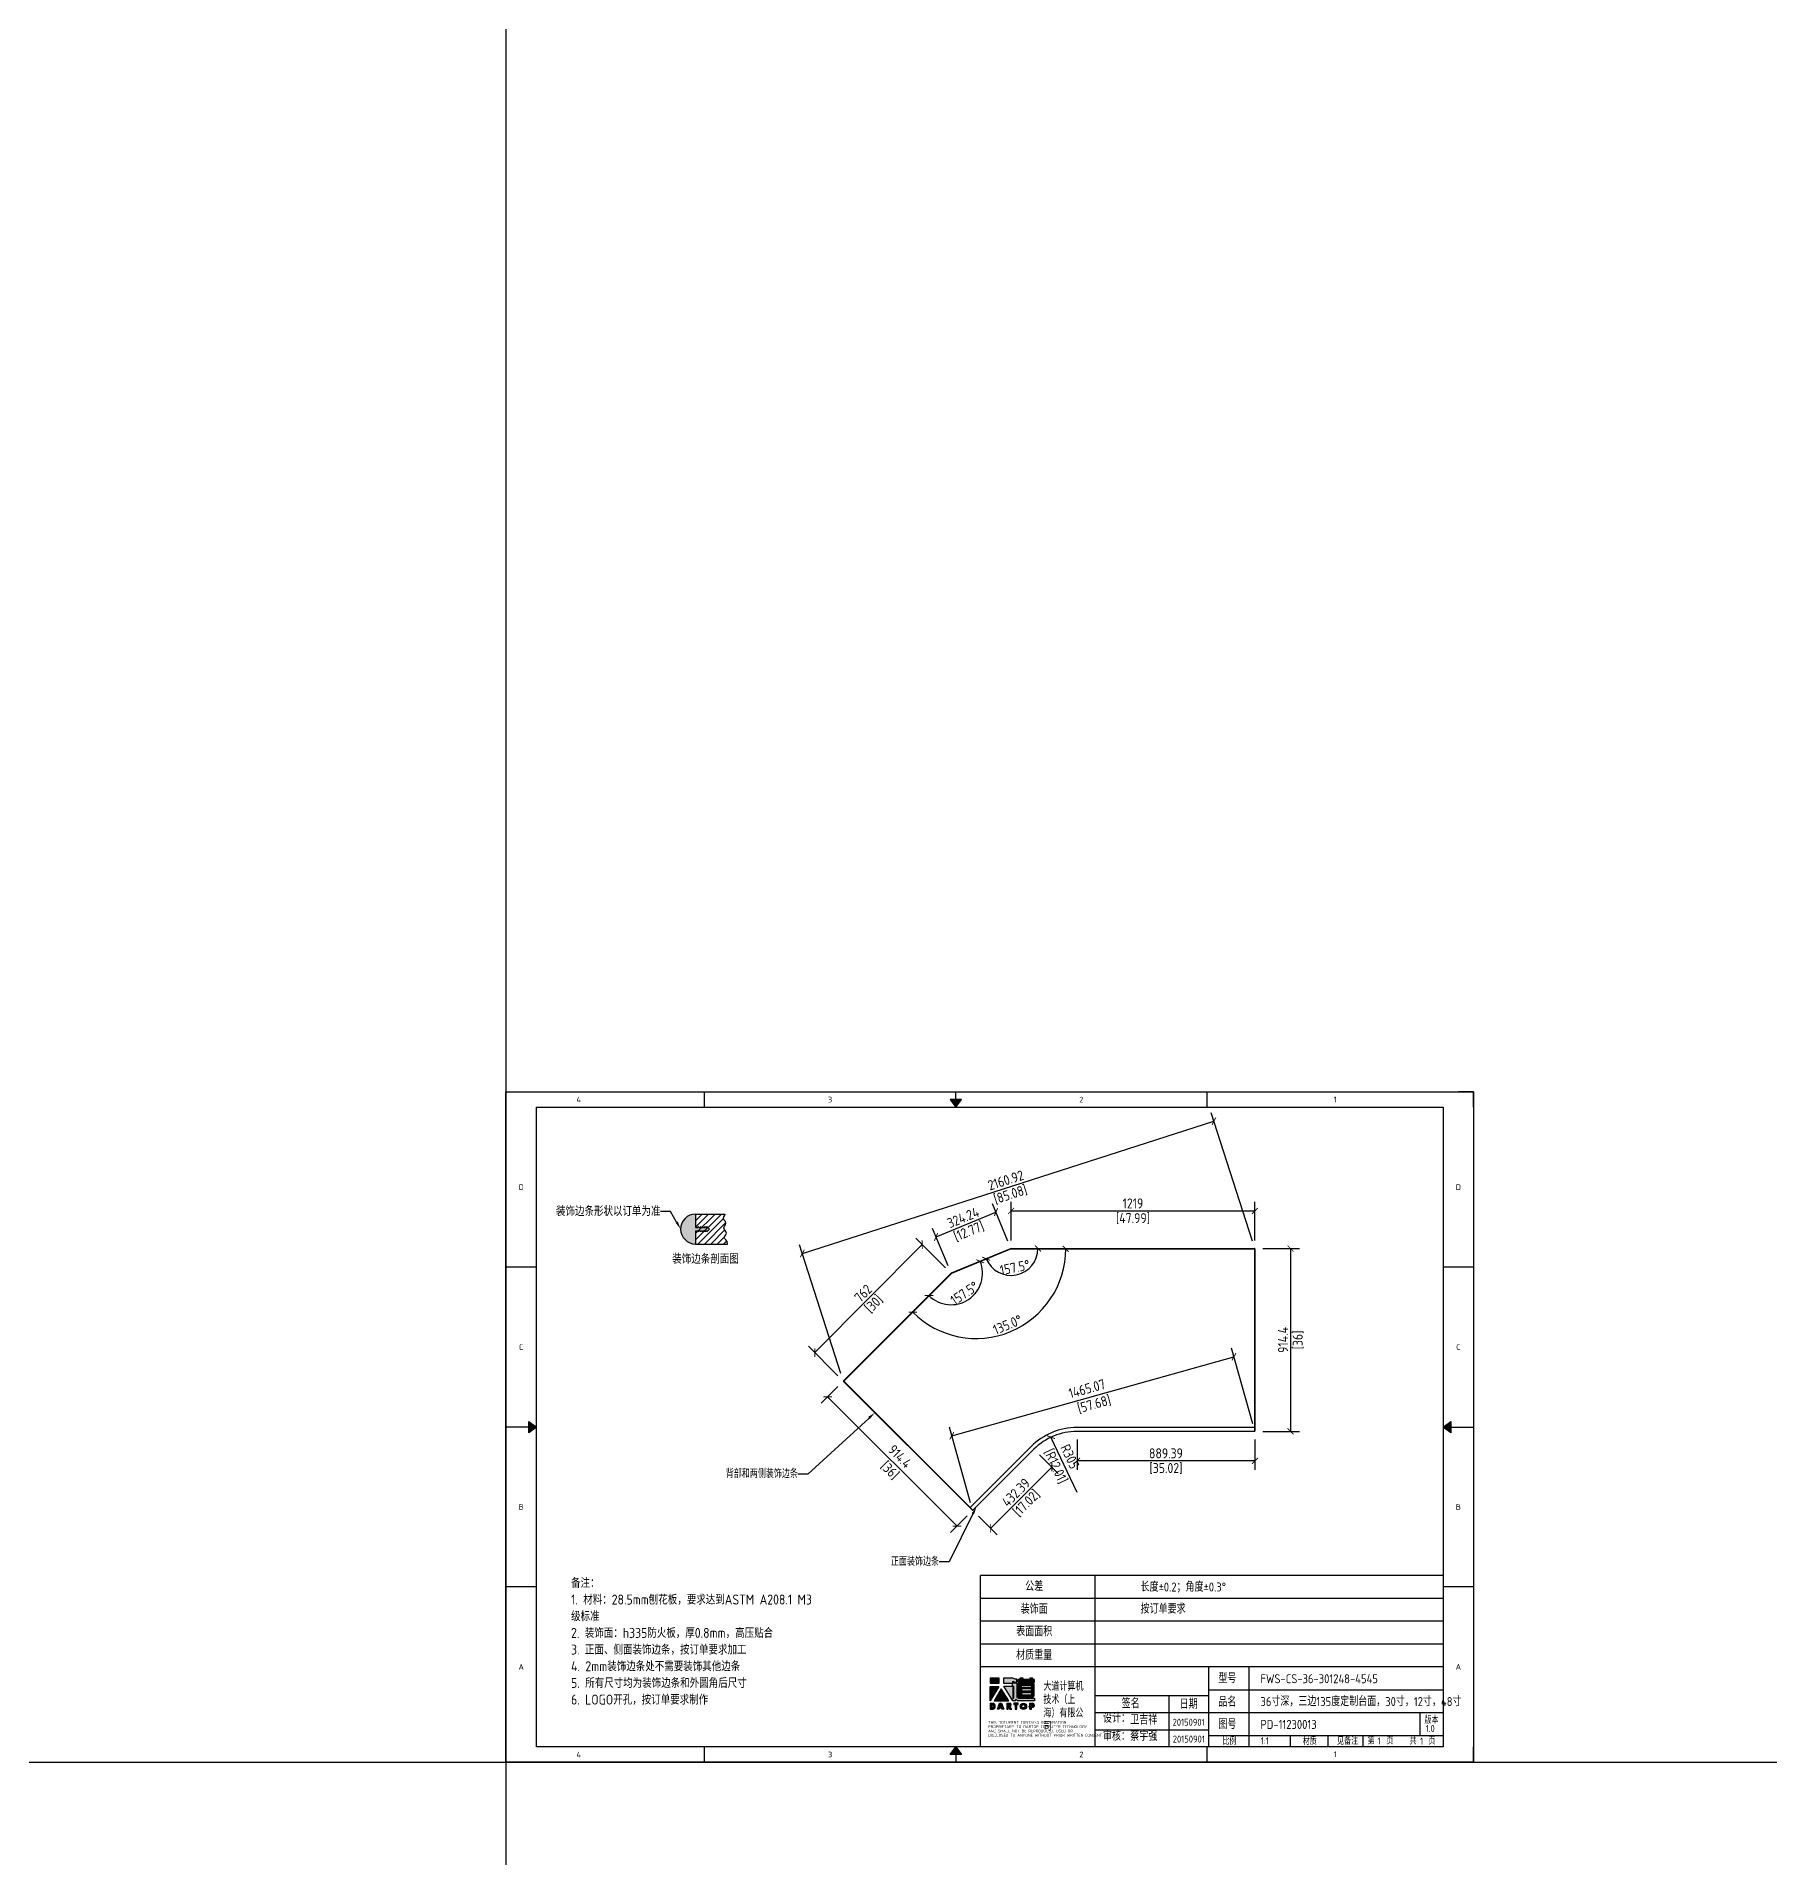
# Model space of a CAD drawing. Header units: millimetres. Extents: x -24914 to 164748, y -61100 to 89023.
# Drawn here: x 22877 to 31541, y 42934 to 52039 of the extents above; entities that cross this region are included whole.
import ezdxf
from ezdxf import colors
from ezdxf.entities.mleader import LeaderData, LeaderLine
from ezdxf.enums import TextEntityAlignment as Align
from ezdxf.math import Vec2, Vec3

# ---------------------------------------------------------------- set-up
doc = ezdxf.new("R2010")
doc.units = ezdxf.units.MM
doc.header["$MEASUREMENT"] = 0
doc.layers.get('Defpoints').update_dxf_attribs({"color": 252})
for name, color, linetype in [('console', 7, 'Continuous'), ('DIM', 2, 'Continuous'), ('Remark', 255, 'Continuous'), ('TITLEBLOCK', 255, 'Continuous'), ('WORKSURFACE', 7, 'Continuous')]:
    doc.layers.add(name, color=color, linetype=linetype)
doc.styles.add('Dartop Text Style', font='gbenor.shx', dxfattribs={"bigfont": 'gbcbig.shx'})
doc.dimstyles.new('Dartop DIM Style', dxfattribs={"dimscale": 20, "dimtxt": 2.5, "dimasz": 1.5, "dimexe": 2.25, "dimexo": 2, "dimtad": 1, "dimdsep": 46, "dimtxsty": 'Dartop Text Style', "dimblk": 'ARCHTICK', "dimcen": 0.09, "dimadec": 1, "dimazin": 0, "dimtfac": 1, "dimtofl": 0, "dimtmove": 0, "dimatfit": 1, "dimfxl": 1, "dimtolj": 1, "dimtzin": 0, "dimarcsym": 0})

# ---------------------------------------------------------------- blocks, each defined once
blk = doc.blocks.new('*U5')
at = {"color": 254, "linetype": 'Continuous', "extrusion": (0, 0, -1)}
for points in [[(-17, 0.333), (-16.812, 0.25), (-17, 0.5)], [(-17, 0.333), (-17.188, 0.25), (-16.812, 0.25)], [(-17, 0.333), (-17, 0.5), (-17.188, 0.25)]]:
    blk.add_solid(points, dxfattribs=at)
blk = doc.blocks.new('*U4')
at = {"color": 254, "linetype": 'Continuous', "extrusion": (0, 0, -1)}
for points in [[(-33.167, 11), (-33, 11), (-33.25, 11.188)], [(-33.167, 11), (-33.25, 10.812), (-33, 11)], [(-33.167, 11), (-33.25, 11.188), (-33.25, 10.812)]]:
    blk.add_solid(points, dxfattribs=at)
blk = doc.blocks.new('*U6')
at = {"color": 254, "linetype": 'Continuous'}
for points in [[(17, 21.667), (17.188, 21.75), (16.812, 21.75)], [(17, 21.667), (16.812, 21.75), (17, 21.5)], [(17, 21.667), (17, 21.5), (17.188, 21.75)]]:
    blk.add_solid(points, dxfattribs=at)
blk = doc.blocks.new('*U3')
at = {"color": 254, "linetype": 'Continuous', "extrusion": (0, 0, -1)}
for points in [[(-0.833, 11), (-0.75, 10.812), (-0.75, 11.188)], [(-0.833, 11), (-0.75, 11.188), (-1, 11)], [(-0.833, 11), (-1, 11), (-0.75, 10.812)]]:
    blk.add_solid(points, dxfattribs=at)
blk = doc.blocks.new('dadao')
for p, q in [((48, 19.2), (44.9, 10.4)), ((44.9, 10.4), (51.2, 10.4)), ((51.2, 10.4), (48, 19.2))]:
    blk.add_line(p, q)
for points in [[(41.8, 121.6), (41.8, 143.7), (-0.4, 143.7), (-0.4, 121.6), (41.8, 121.6)], [(104.8, 122), (104.8, 130.3), (114.1, 126.3), (124.2, 126.3), (124.2, 139.6), (115.9, 139.6), (105.1, 143.9), (61.5, 143.9)], [(61.7, 144), (61.7, 121.3), (103.9, 121.3)], [(113.4, 38.7), (105.1, 38.7), (63, 106.5), (103.9, 106.5), (103.9, 120.9), (103.9, 121.3)], [(109.7, 53.6), (109.7, 106.2), (104.3, 106.2), (104.3, 50.4), (106.6, 50.4)], [(144.6, 94.4), (144.6, 84.8), (192, 84.8), (192, 94.1), (144.9, 94.1)], [(0, 28), (0, 0), (11.8, 0)], [(0.1, 28), (14, 28)], [(7.1, 21.8), (7.1, 6.1), (12, 6.1)], [(7.1, 21.8), (11.4, 21.8)], [(76.8, 28.2), (76.8, 0), (84.1, 0), (84.1, 11.1), (91.6, -0.1), (100.3, -0.1), (91.7, 11.1)], [(76.8, 28.2), (90.6, 28.2)], [(84, 22.7), (84, 15.3), (87.2, 15.3)], [(84, 22.7), (87.3, 22.7)], [(120.2, 45), (119.5, 45), (119.5, 44.6)], [(183.7, 0), (183.7, 9.6), (180.6, 9.6), (180.6, 14.9), (183.8, 14.9), (183.8, 28.1), (196.1, 28.1), (196.5, 28.1)], [(183.7, 0), (190.9, 0), (190.9, 9.6), (198.8, 9.6)], [(194.9, 22.3), (190.8, 22.3), (190.8, 15), (194.4, 15)]]:
    blk.add_lwpolyline(points)
for points in [[(-0.3, 106.2), (40.4, 106.2), (-0.3, 39.7), (-0.3, 106.2)], [(51.7, 94.1), (18.4, 39.3), (86.2, 39.3)], [(43.8, 28.2), (51.8, 28.2), (62.6, -0.1), (55, -0.1), (53.2, 5), (42.9, 5), (41.1, 0), (33.6, 0)], [(110, 28.1), (110, 21.9), (116, 21.9), (116, -0.1), (123.2, -0.1), (123.2, 22), (129.2, 22), (129.2, 28.1), (110, 28.1)]]:
    blk.add_lwpolyline(points, close=True)
for points in [[(104.8, 122), (123.4, 122), (123.4, 60, 0.414214), (131.4, 52), (204.8, 52), (204.8, 39.1), (131.7, 39.1)], [(144.3, 110.8), (144.3, 101.8), (192.3, 101.8), (192.3, 105.5, 0.414214), (187.3, 110.5), (144.3, 110.5)], [(144.6, 77), (144.6, 67.5), (187.6, 67.5, 0.414214), (192.6, 72.5), (192.6, 76.4), (144.6, 76.4)]]:
    blk.add_lwpolyline(points, format="xyb")
blk.add_lwpolyline([(137.1, 144.2), (137.1, 137.9), (128.3, 137.9), (128.3, 126.5), (157.3, 126.5), (157.3, 121.5), (130.3, 121.5), (130.3, 57.5), (194.4, 57.5, 0.414214), (204.4, 67.5), (204.4, 111.3, 0.414214), (194.4, 121.3), (177.5, 121.3), (177.5, 126.3), (204.7, 126.3), (204.7, 137.7), (198.2, 137.7), (198.2, 143.9), (183.3, 143.9), (183.3, 138), (153, 138), (153, 144.2), (137.1, 144.2)], format="xyb", close=True)
for radius in [14.5, 7.44]:
    blk.add_circle((154.2, 14.2), radius)
for centre, radius, start, end in [((8.5, 13.9), 8.49, 294.21427, 69.71773), ((9.6, 14.2), 14.4, 278.66044, 72.32035), ((86.4, 19), 3.8, 282.52697, 76.71958), ((88.6, 19.4), 8.95, 290.60733, 77.21242), ((99.2, 60.7), 12.6, 305.63988, 325.96896), ((111.6, 46.7), 8.19, 282.98113, 347.66273), ((136, 61.7), 22.9, 226.7358, 259.32094), ((193.7, 18.7), 3.8, 280.98914, 72.55128), ((195.7, 18.6), 9.51, 288.89587, 85.24422)]:
    blk.add_arc(centre, radius, start, end)
blk = doc.blocks.new('TitleBlock_Dartop')
for points in [[(2465.7, 419.1), (2420.2, 419.1), (2420.2, 395.3), (2465.7, 395.3)], [(2464.3, 378.7), (2420.3, 378.7), (2420.3, 306.9)], [(2476.5, 365.6), (2440.5, 306.4), (2513.7, 306.4)], [(2560.2, 294.3), (2539.4, 294.3), (2539.4, 287.7), (2545.9, 287.7), (2545.9, 263.9), (2553.7, 263.9), (2553.7, 287.7), (2560.2, 287.7)]]:
    blk.add_hatch(color=256).paths.add_polyline_path(points)
h = blk.add_hatch(color=256)
h.paths.add_polyline_path([(2533.8, 404.6), (2543.9, 400.3), (2554.8, 400.3), (2554.8, 414.7), (2545.8, 414.7), (2534.1, 419.3), (2487.3, 419.3), (2487.3, 395), (2532.8, 395), (2532.8, 394.5), (2532.8, 378.9), (2488.7, 378.9), (2534.1, 305.8), (2543.1, 305.8, 0.279375), (2549.7, 312.2), (2549.7, 312.5), (2550.5, 312.5, 0.143145), (2562.9, 306.2), (2641.8, 306.2), (2641.8, 320.1), (2562.5, 320.1, -0.414214), (2553.9, 328.7), (2553.9, 395.7), (2533.8, 395.7)])
h.paths.add_polyline_path([(2533.3, 378.6), (2539.1, 378.6), (2539.1, 321.8, -0.088936), (2535.7, 318.4), (2533.3, 318.4)], flags=16)
h = blk.add_hatch(color=256)
h.paths.add_polyline_path([(2641.7, 412.7), (2634.7, 412.7), (2634.7, 419.4), (2618.6, 419.4), (2618.6, 413), (2585.8, 413), (2585.8, 419.7), (2568.6, 419.7), (2568.6, 412.9), (2559.2, 412.9), (2559.2, 400.6), (2590.5, 400.6), (2590.5, 395.1), (2561.3, 395.1), (2561.3, 326.1), (2630.6, 326.1, 0.414214), (2641.4, 336.9), (2641.4, 384.2, 0.414214), (2630.6, 395), (2612.3, 395), (2612.3, 400.3), (2641.7, 400.3)])
h.paths.add_polyline_path([(2622.9, 383.3, -0.414214), (2628.3, 377.9), (2628.3, 373.9), (2576.5, 373.9), (2576.5, 383.3)], flags=16)
h.paths.add_polyline_path([(2628, 365.5), (2628, 355.5), (2576.8, 355.5), (2576.8, 365.5)], flags=16)
h.paths.add_polyline_path([(2628.7, 346.5), (2628.7, 342.2, -0.414214), (2623.3, 336.8), (2576.8, 336.8), (2576.8, 346.5)], flags=16)
h = blk.add_hatch(color=256)
h.paths.add_polyline_path([(2435.7, 294.1), (2420.6, 294.1), (2420.6, 264), (2433.3, 264, 0.793016)])
h.paths.add_polyline_path([(2433.6, 270.6), (2428.3, 270.6), (2428.3, 287.5), (2433, 287.5, -0.671361)], flags=16)
h = blk.add_hatch(color=256)
h.paths.add_polyline_path([(2476.6, 294.4), (2468, 294.4), (2456.9, 263.9), (2465.1, 263.9), (2467, 269.3), (2478, 269.3), (2480, 263.9), (2488.2, 263.9)])
h.paths.add_polyline_path([(2475.9, 275.1), (2469.1, 275.1), (2472.4, 284.7)], flags=16)
h = blk.add_hatch(color=256)
h.paths.add_polyline_path([(2518.4, 294.4), (2503.6, 294.4), (2503.6, 263.9), (2511.4, 263.9), (2511.4, 276), (2519.5, 263.8), (2529, 263.8), (2519.7, 275.9, 0.744055)])
h.paths.add_polyline_path([(2511.4, 280.5), (2511.4, 288.5), (2514.9, 288.5, -0.796809), (2514.8, 280.5)], flags=16)
h = blk.add_hatch(color=256)
h.paths.add_polyline_path([(2571.5, 279.3, 1), (2602.8, 279.3, 1)])
h.paths.add_polyline_path([(2595.2, 279.3, -1), (2579.1, 279.3, -1)], flags=16)
h = blk.add_hatch(color=256)
h.paths.add_polyline_path([(2632.8, 294.3), (2632.3, 294.3), (2619.1, 294.3), (2619.1, 280.1), (2615.6, 280.1), (2615.6, 274.3), (2619.1, 274.3), (2619.1, 264), (2626.8, 264), (2626.8, 274.4), (2635.3, 274.4, 0.812304)])
h.paths.add_polyline_path([(2626.7, 280.1), (2626.7, 288.1), (2631.1, 288.1, -0.778213), (2630.6, 280.1)], flags=16)
for p, q in [((0, 3350.4), (4761.2, 3350.4)), ((0, 3350.4), (0, 3274.2)), ((992.1, 3274.2), (992.1, 3350.4)), ((2248.5, 3312.3), (2248.5, 3350.4)), ((3504.9, 3274.2), (3504.9, 3350.4)), ((4837.4, 3350.4), (4761.2, 3350.4)), ((4837.4, 3274.2), (4837.4, 3350.4)), ((0, 76.1), (0, 3274.2)), ((152.3, 76.1), (152.3, 3274.2)), ((152.3, 3274.2), (4685.1, 3274.2)), ((4685.1, 3274.2), (4685.1, 76.1)), ((4837.4, 3274.2), (4837.4, 76.1)), ((152.3, 2474.7), (0, 2474.7)), ((4837.4, 2474.7), (4685.1, 2474.7)), ((114.2, 1675.2), (0, 1675.2)), ((4723.2, 1675.2), (4837.4, 1675.2)), ((2372.2, 76.1), (2372.2, 932.8)), ((4685.1, 932.8), (2372.2, 932.8)), ((2943.3, 932.8), (2943.3, 76.1)), ((152.3, 875.7), (0, 875.7)), ((4837.4, 875.7), (4685.1, 875.7)), ((4685.1, 818.6), (2372.2, 818.6)), ((4685.1, 704.3), (2372.2, 704.3)), ((4685.1, 590.1), (2372.2, 590.1)), ((4685.1, 475.9), (2372.2, 475.9)), ((3514.4, 76.1), (3514.4, 475.9)), ((3715.3, 133.3), (3715.3, 475.9)), ((2943.3, 333.1), (3514.4, 333.1)), ((3314.5, 333.1), (3314.5, 76.1)), ((3514.4, 361.7), (4685.1, 361.7)), ((2943.3, 247.5), (4685.1, 247.5)), ((4570.9, 133.3), (4570.9, 247.5)), ((2943.3, 161.8), (3514.4, 161.8)), ((3514.4, 133.3), (4685.1, 133.3)), ((3715.3, 76.1), (3715.3, 133.3)), ((3922.4, 76.1), (3922.4, 133.3)), ((4110.6, 76.1), (4110.6, 133.3)), ((4285.3, 76.1), (4285.3, 133.3)), ((0, 76.1), (0, 0)), ((4761.2, 0), (0, 0)), ((4685.1, 76.1), (152.3, 76.1)), ((992.1, 0), (992.1, 76.1)), ((2248.5, 38.1), (2248.5, 0)), ((3504.9, 0), (3504.9, 76.1)), ((4761.2, 0), (4837.4, 0)), ((4837.4, 0), (4837.4, 76.1))]:
    blk.add_line(p, q)
for points in [[(0, 3350.4), (4837.4, 3350.4), (4837.4, 0), (0, 0)], [(2248.5, 3274.2), (2277, 3312.3), (2219.9, 3312.3), (2248.5, 3274.2)], [(152.3, 1675.2), (114.2, 1646.6), (114.2, 1703.7), (152.3, 1675.2)], [(4685.1, 1675.2), (4723.2, 1703.7), (4723.2, 1646.6), (4685.1, 1675.2)], [(2248.5, 76.1), (2277, 38.1), (2219.9, 38.1), (2248.5, 76.1)]]:
    blk.add_lwpolyline(points, close=True)
for name, p, xscale, yscale, zscale in [('*U6', (-340.4, 0), 152.2888407109637, 152.2888407109637, 152.2888407109637), ('*U3', (0, 0), 152.2888407109637, 152.2888407109637, 152.2888407109637), ('*U4', (-340.4, 0), 152.2888407109637, 152.2888407109637, 152.2888407109637), ('dadao', (2420.6, 264), 1.079866324957078, 1.079866324957078, 1.079866324957078), ('*U5', (-340.4, 0), 152.2888407109637, 152.2888407109637, 152.2888407109637)]:
    blk.add_blockref(name, p, dxfattribs=dict(xscale=xscale, yscale=yscale, zscale=zscale))
at = {"style": 'Dartop Text Style'}
for s, height, p in [('4', 28.6, (363.9, 3312.3)), ('3', 28.6, (1620.3, 3312.3)), ('2', 28.6, (2876.7, 3312.3)), ('1', 28.6, (4146.1, 3313.2)), ('D', 28.6, (76.1, 2874.5)), ('D', 28.6, (4761.2, 2874.5)), ('C', 28.6, (76.1, 2074.9)), ('C', 28.6, (4761.2, 2074.9)), ('B', 28.6, (76.1, 1275.4)), ('B', 28.6, (4761.2, 1275.4)), ('公差', 45, (2640.8, 878.3)), ('装饰面', 45, (2640.8, 764.4)), ('表面面积', 45, (2640.8, 652.7)), ('材质重量', 45, (2640.8, 534.5)), ('A', 28.6, (76.1, 475.9)), ('A', 28.6, (4761.2, 475.9)), ('型号', 45, (3606.7, 417.8)), ('签名', 45, (3123.1, 292.2)), ('日期', 45, (3413, 289.3)), ('品名', 45, (3606.7, 300.5)), ('图号', 45, (3606.7, 188.9)), ('版本', 35, (4626.9, 209.6)), ('比例', 35, (3617, 104.1)), ('材质', 35, (4018.6, 104.1)), ('第   页', 35, (4372, 106.5)), ('共   页', 35, (4581.8, 105.6)), ('4', 28.6, (363.9, 38.1)), ('3', 28.6, (1620.3, 38.1)), ('2', 28.6, (2876.7, 38.1)), ('1', 28.6, (4146.1, 39))]:
    blk.add_text(s, height=height, dxfattribs=at).set_placement(p, align=Align.MIDDLE_CENTER)
for s, height, p in [('THIS DOCUMENT CONTAINS INFORMATION', 14.277, (2410.7, 191.4)), ('PROPRIETARY TO DARTOP COMPUTER TECHNOLOGY', 14.277, (2410.7, 169.9)), ('设计：', 45, (2984.8, 197)), ('AND SHALL NOT BE REPRODUCED, USED OR', 14.277, (2410.7, 148.5)), ('DISCLOSED TO ANYONE WITHOUT PRIOR WRITTEN CONSENT.', 14.277, (2410.7, 127.1)), ('审核：', 45, (2984.4, 107))]:
    blk.add_text(s, height=height, dxfattribs=at).set_placement(p)
at = {"insert": (2686.8, 397.4), "char_height": 40, "attachment_point": 1, "style": 'Dartop Text Style'}
blk.add_mtext_dynamic_manual_height_columns('大道计算机技术（上海）有限公司', width=235.338, gutter_width=1, heights=[0], dxfattribs=at)
at = {"style": 'Dartop Text Style'}
for tag, p, height in [('#公差', (3172.6, 852.9), 45), ('#装饰面', (3172.6, 743), 45), ('#表面面积', (3172.6, 626.8), 45), ('#材质重量', (3172.6, 506), 45), ('#型号', (3771.8, 394.4), 45), ('#品名', (3771.8, 280.3), 45), ('#设计', (3121.2, 188.5), 45), ('#图号', (3771.8, 165.8), 45), ('#版本', (4597.7, 150.5), 35), ('#审核', (3121.2, 106.9), 45), ('#比例', (3773.4, 89), 35), ('#材质', (4155.2, 87.2), 35), ('#INDEX', (4357.4, 88.3), 35), ('#PAGE', (4569.8, 86.7), 35)]:
    blk.add_attdef(tag, p, '', height=height, dxfattribs=at)
for tag, p in [('#设计日期', (3412.9, 181.7)), ('#审核日期', (3413.8, 97.7))]:
    blk.add_attdef(tag, text='', height=35, dxfattribs=at).set_placement(p, align=Align.CENTER)
blk = doc.blocks.new('Remark')
at = {"insert": (9.8, -11.6), "char_height": 50, "attachment_point": 1, "style": 'Dartop Text Style'}
blk.add_mtext_dynamic_manual_height_columns('备注：\\P1. 材料：28.5mm刨花板，要求达到ASTM A208.1 M3级标准\\P2. 装饰面：h335防火板，厚0.8mm，高压贴合\\P3. 正面、侧面装饰边条，按订单要求加工\\P4. 2mm装饰边条处不需要装饰其他边条\\P5. 所有尺寸均为装饰边条和外圆角后尺寸\\P6. LOGO开孔，按订单要求制作 ', width=1204.087, gutter_width=1, heights=[0], dxfattribs=at)
blk = doc.blocks.new('_ArchTick')
at = {"color": 0, "linetype": 'ByBlock', "const_width": 0.15}
blk.add_lwpolyline([(-0.5, -0.5), (0.5, 0.5)], dxfattribs=at)
blk = doc.blocks.new('*D208')
at = {"layer": 'Defpoints', "color": 0, "transparency": 16777216}
for p in [(26912.2, 45317.5, 32), (26832.3, 45237.7), (27558.8, 44670.9, 32)]:
    blk.add_point(p, dxfattribs=at)
at = {"layer": 'DIM', "color": 0, "lineweight": -2, "transparency": 16777216}
for p, q in [((26883.9, 45289.2), (26800.5, 45205.8)), ((27478.9, 44591.1), (26832.3, 45237.7)), ((27530.5, 44642.6), (27447.1, 44559.3))]:
    blk.add_line(p, q, dxfattribs=at)
at = {"layer": 'DIM', "color": 0, "lineweight": -2, "transparency": 16777216, "xscale": 30, "yscale": 30, "zscale": 30}
for p, rotation in [((26832.3, 45237.7), 135.0000000000037), ((27478.9, 44591.1), 315.0000000000037)]:
    blk.add_blockref('_ArchTick', p, dxfattribs=dict(at, rotation=rotation))
at = {"layer": 'DIM', "color": 0, "transparency": 16777216, "insert": (27162, 44908), "char_height": 50, "attachment_point": 5, "rotation": 315, "style": 'Dartop Text Style'}
blk.add_mtext('\\A1;914.4\\P [36]', dxfattribs=at)
blk = doc.blocks.new('*D209')
at = {"layer": 'Defpoints', "color": 0, "transparency": 16777216}
for p in [(27305.3, 45998.4), (27449.6, 45854.9, 32), (26912.2, 45314.7, 32)]:
    blk.add_point(p, dxfattribs=at)
at = {"layer": 'DIM', "color": 0, "lineweight": -2, "transparency": 16777216}
for p, q in [((26767.9, 45458.2), (27305.3, 45998.4)), ((27421.2, 45883.1), (27273.4, 46030.2)), ((26883.8, 45342.9), (26736, 45489.9))]:
    blk.add_line(p, q, dxfattribs=at)
at = {"layer": 'DIM', "color": 0, "lineweight": -2, "transparency": 16777216, "xscale": 30, "yscale": 30, "zscale": 30}
for p, rotation in [((27305.3, 45998.4), 45.15038227807477), ((26767.9, 45458.2), 225.1503822780748)]:
    blk.add_blockref('_ArchTick', p, dxfattribs=dict(at, rotation=rotation))
at = {"layer": 'DIM', "color": 0, "transparency": 16777216, "char_height": 50, "attachment_point": 5, "rotation": 45.15038, "style": 'Dartop Text Style'}
for s, insert in [('\\A1;762', (27010, 45754.8)), ('\\A1;[30]', (27063.9, 45701.1))]:
    blk.add_mtext(s, dxfattribs=dict(at, insert=insert))
blk = doc.blocks.new('*D210')
at = {"layer": 'Defpoints', "color": 0, "transparency": 16777216}
for p in [(27673.7, 46161), (27749.1, 45979, 32), (27449.6, 45854.9, 32)]:
    blk.add_point(p, dxfattribs=at)
at = {"layer": 'DIM', "color": 0, "lineweight": -2, "transparency": 16777216}
for p, q in [((27733.8, 46015.9), (27656.5, 46202.6)), ((27434.3, 45891.8), (27356.9, 46078.5)), ((27374.2, 46037), (27673.7, 46161))]:
    blk.add_line(p, q, dxfattribs=at)
at = {"layer": 'DIM', "color": 0, "lineweight": -2, "transparency": 16777216, "xscale": 30, "yscale": 30, "zscale": 30}
for p, rotation in [((27673.7, 46161), 22.49999999942064), ((27374.2, 46037), 202.4999999994207)]:
    blk.add_blockref('_ArchTick', p, dxfattribs=dict(at, rotation=rotation))
at = {"layer": 'DIM', "color": 0, "transparency": 16777216, "char_height": 50, "attachment_point": 5, "rotation": 22.5, "style": 'Dartop Text Style'}
for s, insert in [('\\A1;324.24', (27509.6, 46133.6)), ('\\A1;[12.77]', (27538.7, 46063.4))]:
    blk.add_mtext(s, dxfattribs=dict(at, insert=insert))
blk = doc.blocks.new('*D211')
at = {"layer": 'Defpoints', "color": 0, "transparency": 16777216}
for p in [(28968.1, 46166.8), (27749.1, 45979, 32), (28968.1, 45979, 32)]:
    blk.add_point(p, dxfattribs=at)
at = {"layer": 'DIM', "color": 0, "lineweight": -2, "transparency": 16777216}
for p, q in [((27749.1, 46019), (27749.1, 46211.8)), ((27749.1, 46166.8), (28968.1, 46166.8)), ((28968.1, 46019), (28968.1, 46211.8))]:
    blk.add_line(p, q, dxfattribs=at)
at = {"layer": 'DIM', "color": 0, "lineweight": -2, "transparency": 16777216, "xscale": 30, "yscale": 30, "zscale": 30, "rotation": 180}
blk.add_blockref('_ArchTick', (27749.1, 46166.8), dxfattribs=at)
at = {"layer": 'DIM', "color": 0, "lineweight": -2, "transparency": 16777216, "xscale": 30, "yscale": 30, "zscale": 30}
blk.add_blockref('_ArchTick', (28968.1, 46166.8), dxfattribs=at)
at = {"layer": 'DIM', "color": 0, "transparency": 16777216, "char_height": 50, "attachment_point": 5, "style": 'Dartop Text Style'}
for s, insert in [('\\A1;1219', (28358.6, 46204.3)), ('\\A1;[47.99]', (28358.6, 46128.2))]:
    blk.add_mtext(s, dxfattribs=dict(at, insert=insert))
blk = doc.blocks.new('*D212')
at = {"layer": 'Defpoints', "color": 0, "transparency": 16777216}
for p in [(27749.1, 45979, 32), (27749.1, 45979, 32), (28966.1, 45979, 32), (27449.6, 45854.9, 32), (27714.4, 45849.2)]:
    blk.add_point(p, dxfattribs=at)
at = {"layer": 'DIM', "color": 0, "lineweight": -2, "transparency": 16777216}
blk.add_arc((27749.1, 45979), 134.4, 202.5, 360, dxfattribs=at)
at = {"layer": 'DIM', "color": 0, "lineweight": -2, "transparency": 16777216, "xscale": 30, "yscale": 30, "zscale": 30}
for p, rotation in [((27883.5, 45979), 89.99999998064149), ((27625, 45927.6), 112.4999999999992)]:
    blk.add_blockref('_ArchTick', p, dxfattribs=dict(at, rotation=rotation))
at = {"layer": 'DIM', "color": 0, "transparency": 16777216, "insert": (27768, 45884), "char_height": 50, "attachment_point": 5, "rotation": 11.25, "style": 'Dartop Text Style'}
blk.add_mtext('\\A1;157.5°', dxfattribs=at)
blk = doc.blocks.new('*D213')
at = {"layer": 'Defpoints', "color": 0, "transparency": 16777216}
for p in [(27749.1, 45979, 32), (27449.6, 45854.9, 32), (27449.6, 45854.9, 32), (27470.1, 45699.2), (26912.2, 45317.5, 32)]:
    blk.add_point(p, dxfattribs=at)
at = {"layer": 'DIM', "color": 0, "lineweight": -2, "transparency": 16777216}
blk.add_arc((27449.6, 45854.9), 157, 225, 22.5, dxfattribs=at)
at = {"layer": 'DIM', "color": 0, "lineweight": -2, "transparency": 16777216, "xscale": 30, "yscale": 30, "zscale": 30}
for p, rotation in [((27594.7, 45915), 112.4999999999999), ((27338.6, 45743.9), 135.000000000004)]:
    blk.add_blockref('_ArchTick', p, dxfattribs=dict(at, rotation=rotation))
at = {"layer": 'DIM', "color": 0, "transparency": 16777216, "insert": (27516, 45755.5), "char_height": 50, "attachment_point": 5, "rotation": 33.75, "style": 'Dartop Text Style'}
blk.add_mtext('\\A1;157.5°', dxfattribs=at)
blk = doc.blocks.new('*D205')
at = {"layer": 'Defpoints', "color": 0, "transparency": 16777216}
for p in [(28968.1, 45979, 32), (28968.1, 45064.6, 32), (29146.2, 45064.6)]:
    blk.add_point(p, dxfattribs=at)
at = {"layer": 'DIM', "color": 0, "lineweight": -2, "transparency": 16777216}
for p, q in [((29008.1, 45979), (29191.2, 45979)), ((29146.2, 45979), (29146.2, 45064.6)), ((29008.1, 45064.6), (29191.2, 45064.6))]:
    blk.add_line(p, q, dxfattribs=at)
at = {"layer": 'DIM', "color": 0, "lineweight": -2, "transparency": 16777216, "xscale": 30, "yscale": 30, "zscale": 30}
for p, rotation in [((29146.2, 45979), 90), ((29146.2, 45064.6), 270)]:
    blk.add_blockref('_ArchTick', p, dxfattribs=dict(at, rotation=rotation))
at = {"layer": 'DIM', "color": 0, "transparency": 16777216, "char_height": 50, "attachment_point": 5, "rotation": 90, "style": 'Dartop Text Style'}
for s, insert in [('\\A1;914.4', (29108.7, 45521.8)), ('\\A1;[36]', (29184.7, 45521.8))]:
    blk.add_mtext(s, dxfattribs=dict(at, insert=insert))
blk = doc.blocks.new('*D214')
at = {"layer": 'Defpoints', "color": 0, "transparency": 16777216}
for p in [(28078.8, 45064.6, 32), (28968.1, 45064.6, 32), (28078.8, 44917.3)]:
    blk.add_point(p, dxfattribs=at)
at = {"layer": 'DIM', "color": 0, "lineweight": -2, "transparency": 16777216}
for p, q in [((28078.8, 45024.6), (28078.8, 44872.3)), ((28968.1, 45024.6), (28968.1, 44872.3)), ((28968.1, 44917.3), (28078.8, 44917.3))]:
    blk.add_line(p, q, dxfattribs=at)
at = {"layer": 'DIM', "color": 0, "lineweight": -2, "transparency": 16777216, "xscale": 30, "yscale": 30, "zscale": 30, "rotation": 180}
blk.add_blockref('_ArchTick', (28078.8, 44917.3), dxfattribs=at)
at = {"layer": 'DIM', "color": 0, "lineweight": -2, "transparency": 16777216, "xscale": 30, "yscale": 30, "zscale": 30}
blk.add_blockref('_ArchTick', (28968.1, 44917.3), dxfattribs=at)
at = {"layer": 'DIM', "color": 0, "transparency": 16777216, "char_height": 50, "attachment_point": 5, "style": 'Dartop Text Style'}
for s, insert in [('\\A1;889.39', (28523.5, 44954.8)), ('\\A1;[35.02]', (28523.5, 44878.8))]:
    blk.add_mtext(s, dxfattribs=dict(at, insert=insert))
blk = doc.blocks.new('*D215')
at = {"layer": 'Defpoints', "color": 0, "transparency": 16777216}
for p in [(27863.1, 44975.2, 32), (27557.3, 44669.5, 32), (27647.1, 44579.7)]:
    blk.add_point(p, dxfattribs=at)
at = {"layer": 'DIM', "color": 0, "lineweight": -2, "transparency": 16777216}
for p, q in [((27891.4, 44947), (27984.7, 44853.6)), ((27952.9, 44885.4), (27647.1, 44579.7)), ((27585.6, 44641.2), (27679, 44547.9))]:
    blk.add_line(p, q, dxfattribs=at)
at = {"layer": 'DIM', "color": 0, "lineweight": -2, "transparency": 16777216, "xscale": 30, "yscale": 30, "zscale": 30}
for p, rotation in [((27952.9, 44885.4), 45.00000000000032), ((27647.1, 44579.7), 225.0000000000003)]:
    blk.add_blockref('_ArchTick', p, dxfattribs=dict(at, rotation=rotation))
at = {"layer": 'DIM', "color": 0, "transparency": 16777216, "char_height": 50, "attachment_point": 5, "rotation": 45, "style": 'Dartop Text Style'}
for s, insert in [('\\A1;432.39', (27773.5, 44759.1)), ('\\A1;[17.02]', (27827.3, 44705.3))]:
    blk.add_mtext(s, dxfattribs=dict(at, insert=insert))
blk = doc.blocks.new('*D206')
at = {"layer": 'Defpoints', "color": 0, "transparency": 16777216}
for p in [(27948.8, 45035.5, 32), (28078.8, 44759.6, 32)]:
    blk.add_point(p, dxfattribs=at)
at = {"layer": 'DIM', "color": 0, "lineweight": -2, "transparency": 16777216}
blk.add_line((28078.8, 44759.6), (27948.8, 45035.5), dxfattribs=at)
at = {"layer": 'DIM', "color": 0, "lineweight": -2, "transparency": 16777216, "xscale": 30, "yscale": 30, "zscale": 30, "rotation": 115.225963196349}
blk.add_blockref('_ArchTick', (27948.8, 45035.5), dxfattribs=at)
at = {"layer": 'DIM', "color": 0, "transparency": 16777216, "insert": (28003.2, 44919.9), "char_height": 50, "attachment_point": 5, "rotation": 295.22596, "style": 'Dartop Text Style'}
blk.add_mtext('\\A1;R305\\P [R12.01]', dxfattribs=at)
blk = doc.blocks.new('*D217')
at = {"layer": 'Defpoints', "color": 0, "transparency": 16777216}
for p in [(28763.2, 46615), (28968.1, 45977, 32), (26910.8, 45316.1, 32)]:
    blk.add_point(p, dxfattribs=at)
at = {"layer": 'DIM', "color": 0, "lineweight": -2, "transparency": 16777216}
for p, q in [((28955.9, 46015.1), (28749.4, 46657.8)), ((26705.8, 45954.1), (28763.2, 46615)), ((26898.5, 45354.2), (26692.1, 45996.9))]:
    blk.add_line(p, q, dxfattribs=at)
at = {"layer": 'DIM', "color": 0, "lineweight": -2, "transparency": 16777216, "xscale": 30, "yscale": 30, "zscale": 30}
for p, rotation in [((28763.2, 46615), 17.80873793432705), ((26705.8, 45954.1), 197.808737934327)]:
    blk.add_blockref('_ArchTick', p, dxfattribs=dict(at, rotation=rotation))
at = {"layer": 'DIM', "color": 0, "transparency": 16777216, "char_height": 50, "attachment_point": 5, "rotation": 17.80874, "style": 'Dartop Text Style'}
for s, insert in [('\\A1;2160.92', (27723, 46320.2)), ('\\A1;[85.08]', (27746.3, 46247.8))]:
    blk.add_mtext(s, dxfattribs=dict(at, insert=insert))
blk = doc.blocks.new('*D207')
at = {"layer": 'Defpoints', "color": 0, "transparency": 16777216}
for p in [(28863.6, 45438), (28968.1, 45064.6, 32), (27557.3, 44669.5, 32)]:
    blk.add_point(p, dxfattribs=at)
at = {"layer": 'DIM', "color": 0, "lineweight": -2, "transparency": 16777216}
for p, q in [((27452.8, 45042.9), (28863.6, 45438)), ((28957.4, 45103.1), (28851.4, 45481.3)), ((27546.6, 44708), (27440.6, 45086.2))]:
    blk.add_line(p, q, dxfattribs=at)
at = {"layer": 'DIM', "color": 0, "lineweight": -2, "transparency": 16777216, "xscale": 30, "yscale": 30, "zscale": 30}
for p, rotation in [((28863.6, 45438), 15.64421786496154), ((27452.8, 45042.9), 195.6442178649615)]:
    blk.add_blockref('_ArchTick', p, dxfattribs=dict(at, rotation=rotation))
at = {"layer": 'DIM', "color": 0, "transparency": 16777216, "insert": (28140.5, 45235.5), "char_height": 50, "attachment_point": 5, "rotation": 15.64422, "style": 'Dartop Text Style'}
blk.add_mtext('\\A1;1465.07\\P [57.68]', dxfattribs=at)
blk = doc.blocks.new('*D218')
at = {"layer": 'Defpoints', "color": 0, "transparency": 16777216}
for p in [(27749.5, 45977, 32), (28966.1, 45977, 32), (27450.7, 45853.2, 32), (27574.5, 45529.1), (26913.6, 45316.1, 32)]:
    blk.add_point(p, dxfattribs=at)
at = {"layer": 'DIM', "color": 0, "lineweight": -2, "transparency": 16777216}
blk.add_arc((27574.5, 45977), 447.9, 225, 360, dxfattribs=at)
at = {"layer": 'DIM', "color": 0, "lineweight": -2, "transparency": 16777216, "xscale": 30, "yscale": 30, "zscale": 30}
for p, rotation in [((28022.4, 45977), 89.99999998064108), ((27257.8, 45660.3), 135.0000000000042)]:
    blk.add_blockref('_ArchTick', p, dxfattribs=dict(at, rotation=rotation))
at = {"layer": 'DIM', "color": 0, "transparency": 16777216, "insert": (27731.5, 45597.8), "char_height": 50, "attachment_point": 5, "rotation": 22.5, "style": 'Dartop Text Style'}
blk.add_mtext('\\A1;135.0°', dxfattribs=at)
blk = doc.blocks.new('Border')
h = blk.add_hatch(color=256)
edge = h.paths.add_edge_path()
edge.add_line((92.4, -8.2), (98.5, -8.2))
edge.add_line((98.5, -8.2), (98.5, -13.2))
edge.add_line((98.5, -13.2), (103.5, -8.2))
edge.add_line((103.5, -8.2), (109.6, -8.2))
edge.add_line((109.6, -8.2), (109.6, -13.2))
edge.add_line((109.6, -13.2), (114.6, -8.2))
edge.add_line((114.6, -8.2), (120.7, -8.2))
edge.add_line((120.7, -8.2), (120.7, -13.2))
edge.add_line((120.7, -13.2), (125.7, -8.2))
edge.add_line((125.7, -8.2), (131.8, -8.2))
edge.add_line((131.8, -8.2), (131.8, -13.2))
edge.add_line((131.8, -13.2), (145.1, 0))
edge.add_line((131.8, 13.2), (145.1, 0))
edge.add_line((131.8, 8.2), (131.8, 13.2))
edge.add_line((125.7, 8.2), (131.8, 8.2))
edge.add_line((120.7, 13.2), (125.7, 8.2))
edge.add_line((120.7, 8.2), (120.7, 13.2))
edge.add_line((114.6, 8.2), (120.7, 8.2))
edge.add_line((109.6, 13.2), (114.6, 8.2))
edge.add_line((109.6, 8.2), (109.6, 13.2))
edge.add_line((103.5, 8.2), (109.6, 8.2))
edge.add_line((98.5, 13.2), (103.5, 8.2))
edge.add_line((98.5, 8.2), (98.5, 13.2))
edge.add_line((92.4, 8.2), (98.5, 8.2))
edge.add_line((87.4, 13.2), (92.4, 8.2))
edge.add_line((87.4, 8.2), (87.4, 13.2))
edge.add_line((74.8, 8.2), (87.4, 8.2))
edge.add_line((74.8, 74.8), (74.8, 8.2))
edge.add_arc((74.8, 0), 74.8, 90, 270)
edge.add_line((74.8, -8.2), (74.8, -74.8))
edge.add_line((74.8, -8.2), (87.4, -8.2))
edge.add_line((87.4, -8.2), (87.4, -13.2))
edge.add_line((87.4, -13.2), (92.4, -8.2))
for p, q in [((74.8, 41.5), (108.1, 74.8)), ((74.8, 9.5), (140.1, 74.8)), ((74.8, -22.5), (172.1, 74.8)), ((74.8, -54.5), (204.1, 74.8)), ((74.8, 74.8), (74.8, 8.2)), ((74.8, 74.8), (223.2, 74.8)), ((74.8, 8.2), (87.4, 8.2)), ((86.6, -74.8), (214.3, 52.9)), ((87.4, 8.2), (87.4, 13.2)), ((87.4, 13.2), (92.4, 8.2)), ((92.4, 8.2), (98.5, 8.2)), ((98.5, 8.2), (98.5, 13.2)), ((98.5, 13.2), (103.5, 8.2)), ((103.5, 8.2), (109.6, 8.2)), ((109.6, 8.2), (109.6, 13.2)), ((109.6, 13.2), (114.6, 8.2)), ((114.6, 8.2), (120.7, 8.2)), ((118.6, -74.8), (225.7, 32.3)), ((120.7, 8.2), (120.7, 13.2)), ((120.7, 13.2), (125.7, 8.2)), ((125.7, 8.2), (131.8, 8.2)), ((131.8, 8.2), (131.8, 13.2)), ((131.8, 13.2), (145.1, 0)), ((131.8, -13.2), (145.1, 0)), ((214.2, 53), (215.8, 61)), ((218.1, 45.1), (214.2, 53)), ((215.8, 61), (220.5, 69.1)), ((215.8, 6.5), (218.7, 14.1)), ((219.6, -2.7), (215.8, 6.5)), ((223.9, 37.3), (218.1, 45.1)), ((218.7, 14.1), (223.9, 21.8)), ((220.5, 69.1), (223.2, 74.8)), ((226.8, 29.4), (223.9, 37.3)), ((223.9, 21.8), (226.8, 29.4)), ((74.8, -8.2), (74.8, -74.8)), ((74.8, -8.2), (87.4, -8.2)), ((74.8, -74.8), (233.8, -74.8)), ((87.4, -13.2), (92.4, -8.2)), ((87.4, -8.2), (87.4, -13.2)), ((92.4, -8.2), (98.5, -8.2)), ((98.5, -13.2), (103.5, -8.2)), ((98.5, -8.2), (98.5, -13.2)), ((103.5, -8.2), (109.6, -8.2)), ((109.6, -13.2), (114.6, -8.2)), ((109.6, -8.2), (109.6, -13.2)), ((114.6, -8.2), (120.7, -8.2)), ((120.7, -13.2), (125.7, -8.2)), ((120.7, -8.2), (120.7, -13.2)), ((125.7, -8.2), (131.8, -8.2)), ((131.8, -8.2), (131.8, -13.2)), ((150.6, -74.8), (221, -4.5)), ((182.7, -74.8), (220.5, -37)), ((214.7, -74.8), (230.5, -58.9)), ((218.2, -42.3), (221.1, -35.5)), ((221.1, -48.9), (218.2, -42.3)), ((226.7, -11.9), (219.6, -2.7)), ((221.1, -35.5), (226.6, -28.3)), ((227.4, -55.3), (221.1, -48.9)), ((226.6, -28.3), (230, -21.1)), ((230, -21.1), (226.7, -11.9)), ((233.1, -62), (227.4, -55.3)), ((234.5, -73.4), (233.1, -62)), ((233.8, -74.8), (234.5, -73.4))]:
    blk.add_line(p, q)
blk.add_arc((74.8, 0), 74.8, 90, 270)
at = {"style": 'Dartop Text Style'}
blk.add_text('装饰边条剖面图', height=50, dxfattribs=at).set_placement((124.4, -148.7), align=Align.MIDDLE_CENTER)
ml = blk.add_multileader_mtext('Standard')
ml.set_content('装饰边条形状以订单为准', color=256, style='Dartop Text Style')
ml.set_leader_properties()
ml.build(insert=Vec2(0, 0))
ml.multileader.update_dxf_attribs({"dogleg_length": 0.36, "arrow_head_size": 40})
ctx = ml.context
ctx.base_point, ctx.char_height, ctx.arrow_head_size, ctx.landing_gap_size, ctx.plane_origin = Vec3(-494.5, 87.8), 50, 40, 0.09, Vec3(226.8, 249.1)
ctx.text_align_type = 2
notes = []
notes.append((ctx, [(0, (1, 1, 0), (-50.3, 87.8), (-1, 0), 50.3, [(0, [(0, 0)], 0, [])])]))
ctx.mtext.insert, ctx.mtext.alignment, ctx.mtext.flow_direction = Vec3(-100.7, 114.8), 3, 5
for ctx, leaders in notes:
    for number, flags, end, landing, length, lines in leaders:
        leader = LeaderData()
        leader.index, (leader.has_last_leader_line, leader.has_dogleg_vector, leader.attachment_direction) = number, flags
        leader.last_leader_point, leader.dogleg_vector, leader.dogleg_length = Vec3(end), Vec3(landing), length
        for number, points, colour, breaks in lines:
            line = LeaderLine()
            line.index, line.vertices, line.color, line.breaks = number, Vec3.list(points), colors.encode_raw_color(colour), breaks
            leader.lines.append(line)
        ctx.leaders.append(leader)

msp = doc.modelspace()

# ---------------------------------------------------------------- linework, layer by layer
at = {"layer": 'console'}
for centre, start, end in [((28966.144, 45976.971, 32.048), 0, 90), ((26913.598, 45316.074, 32.048), 135, 225), ((28966.144, 45066.571, 32.048), 270, 0), ((27557.348, 44672.324, 32.048), 225, 315)]:
    msp.add_arc(centre, 2, start, end, dxfattribs=at)
at = {"layer": 'Defpoints'}
for p, q in [((25224, 89023), (25224, -61099.5)), ((5548, 43411.024), (164747.5, 43411.024))]:
    msp.add_line(p, q, dxfattribs=at)
at = {"layer": 'WORKSURFACE'}
for p, q in [((27749.144, 45978.971, 32.048), (27449.585, 45854.889, 32.048)), ((27749.542, 45976.971, 32.048), (27450.718, 45853.194, 32.048)), ((27749.144, 45978.971, 32.048), (28966.144, 45978.971, 32.048)), ((27749.542, 45976.971, 32.048), (28966.144, 45976.971, 32.048)), ((28966.144, 45976.971, 32.048), (28966.144, 45064.571, 32.048)), ((28968.144, 45976.971, 32.048), (28968.144, 45066.571, 32.048)), ((27449.585, 45854.889, 32.048), (26912.184, 45317.488, 32.048)), ((27450.718, 45853.194, 32.048), (26913.598, 45316.074, 32.048)), ((27555.934, 44670.91, 32.048), (26912.184, 45314.66, 32.048)), ((27558.762, 44670.91, 32.048), (26913.598, 45316.074, 32.048)), ((28966.144, 45084.021, 32.048), (28078.758, 45084.021, 32.048)), ((27545.009, 44684.663, 32.048), (27849.338, 44988.991, 32.048)), ((28966.144, 45064.571, 32.048), (28078.758, 45064.571, 32.048)), ((27558.762, 44670.91, 32.048), (27863.091, 44975.238, 32.048))]:
    msp.add_line(p, q, dxfattribs=at)
for radius in [324.45, 305]:
    msp.add_arc((28078.758, 44759.571, 32.048), radius, 90, 135, dxfattribs=at)

# ---------------------------------------------------------------- block references
at = {"layer": 'Remark'}
for name, p in [('Border', (26097.254, 46076.153)), ('Remark', (25539.613, 44343.793))]:
    msp.add_blockref(name, p, dxfattribs=at)
at = {"layer": 'TITLEBLOCK'}
msp.add_blockref('TitleBlock_Dartop', (25224, 43411.024), dxfattribs=at).add_auto_attribs({'#版本': '1.0', '#审核日期': '20150901', '#设计日期': '20150901', '#审核': '蔡宇强', '#设计': '卫吉祥', '#PAGE': '1', '#INDEX': '1', '#材质': '见备注', '#比例': '1:1', '#图号': 'PD-11230013', '#品名': '36寸深，三边135度定制台面，30寸，12寸，48寸', '#型号': 'FWS-CS-36-301248-4545', '#装饰面': '按订单要求', '#公差': '长度%%P0.2；角度%%P0.3%%D'})

# ---------------------------------------------------------------- dimensions: what is measured, and where the dimension line sits
at = {"layer": 'DIM'}
for p1, p2, distance, picture, middle in [((26910.77, 45316.074, 32.048), (28968.144, 45976.971, 32.048), 670.101, '*D217', (27734.513, 46284.514)), ((27449.585, 45854.889, 32.048), (27749.144, 45978.971, 32.048), 197.073, '*D210', (27523.948, 46099.002)), ((27749.144, 45978.971, 32.048), (28968.144, 45978.971, 32.048), 187.785, '*D211', (28358.644, 46166.756)), ((26912.184, 45314.66, 32.048), (27449.585, 45854.889, 32.048), 203.532, '*D209', (27036.588, 45728.315)), ((27863.091, 44975.238, 32.048), (27557.348, 44669.495, 32.048), 126.98, '*D215', (27800.008, 44732.578))]:
    dim = msp.add_aligned_dim(p1=p1, p2=p2, distance=distance, dimstyle='Dartop DIM Style', override={"dimpost": '\\X'}, dxfattribs=at)
    dim.commit()
    dim.dimension.update_dxf_attribs({"geometry": picture, "text_midpoint": middle})
for base, line1, line2, picture, middle in [((27574.495, 45529.071), ((27749.542, 45976.971, 32.048), (28966.144, 45976.971, 32.048)), ((27450.718, 45853.194, 32.048), (26913.598, 45316.074, 32.048)), '*D218', (27731.548, 45597.811)), ((27714.367, 45849.183), ((27749.144, 45978.971, 32.048), (28966.144, 45978.971, 32.048)), ((27749.144, 45978.971, 32.048), (27449.585, 45854.889, 32.048)), '*D212', (27768.042, 45883.966)), ((27470.08, 45699.21), ((27449.585, 45854.889, 32.048), (26912.184, 45317.488, 32.048)), ((27749.144, 45978.971, 32.048), (27449.585, 45854.889, 32.048)), '*D213', (27515.988, 45755.51))]:
    dim = msp.add_angular_dim_2l(base=base, line1=line1, line2=line2, dimstyle='Dartop DIM Style', override={"dimpost": '\\X'}, dxfattribs=at)
    dim.commit()
    dim.dimension.update_dxf_attribs({"geometry": picture, "text_midpoint": middle})
dim = msp.add_linear_dim(base=(29146.159, 45064.571), p1=(28968.144, 45978.971, 32.048), p2=(28968.144, 45064.571, 32.048), angle=90, dimstyle='Dartop DIM Style', override={"dimpost": '\\X'}, dxfattribs=at)
dim.commit()
dim.dimension.update_dxf_attribs({"geometry": '*D205', "text_midpoint": (29146.159, 45521.771)})
for base, p1, p2, angle, picture, middle in [((28863.573, 45437.987), (27557.348, 44669.495, 32.048), (28968.144, 45064.571, 32.048), 15.6442179, '*D207', (28140.5, 45235.5)), ((26832.348, 45237.652), (27558.762, 44670.91, 32.048), (26912.184, 45317.488, 32.048), 135, '*D208', (27162, 44908))]:
    dim = msp.add_linear_dim(base=base, p1=p1, p2=p2, angle=angle, dimstyle='Dartop DIM Style', override={"dimpost": '\\X'}, dxfattribs=at)
    dim.commit()
    dim.dimension.update_dxf_attribs({"geometry": picture, "text_midpoint": middle, "dimtype": 161})
dim = msp.add_radius_dim(center=(28078.758, 44759.571, 32.048), mpoint=(27948.771, 45035.484, 32.048), dimstyle='Dartop DIM Style', override={"dimpost": '\\X'}, dxfattribs=at)
dim.commit()
dim.dimension.update_dxf_attribs({"geometry": '*D206', "text_midpoint": (28003.243, 44919.861), "dimtype": 164})
dim = msp.add_linear_dim(base=(28078.758, 44917.292), p1=(28968.144, 45064.571, 32.048), p2=(28078.758, 45064.571, 32.048), dimstyle='Dartop DIM Style', override={"dimpost": '\\X'}, dxfattribs=at)
dim.commit()
dim.dimension.update_dxf_attribs({"geometry": '*D214', "text_midpoint": (28523.451, 44917.292)})

# ---------------------------------------------------------------- leaders
ml = msp.add_multileader_mtext('Standard', dxfattribs=at)
ml.set_content('背部和两侧装饰边条', color=256, style='Dartop Text Style')
ml.set_leader_properties()
ml.build(insert=Vec2(0, 0))
ml.multileader.update_dxf_attribs({"dogleg_length": 0.36, "arrow_head_size": 40})
ctx = ml.context
ctx.base_point, ctx.char_height, ctx.arrow_head_size, ctx.landing_gap_size, ctx.plane_origin = Vec3(26425.478, 44850.503), 40, 40, 0.09, Vec3(27010.672, 45011.741)
ctx.text_align_type = 2
notes = []
notes.append((ctx, [(0, (1, 1, 0), (26733.603, 44850.503), (-1, 0), 50.298, [(0, [(27068.5, 45158.5)], 0, [])])]))
ctx.mtext.insert, ctx.mtext.alignment, ctx.mtext.flow_direction = Vec3(26683.215, 44872.047), 3, 5
ml = msp.add_multileader_mtext('Standard', dxfattribs=at)
ml.set_content('正面装饰边条', color=256, style='Dartop Text Style')
ml.set_leader_properties()
ml.build(insert=Vec2(0, 0))
ml.multileader.update_dxf_attribs({"dogleg_length": 0.36, "arrow_head_size": 40})
ctx = ml.context
ctx.base_point, ctx.char_height, ctx.arrow_head_size, ctx.landing_gap_size, ctx.plane_origin = Vec3(27218.522, 44411.712, 32.048), 40, 40, 0.09, Vec3(27784.48, 45021.265, 32.048)
ctx.text_align_type = 2
notes.append((ctx, [(0, (1, 1, 0), (27439.294, 44411.712, 32.048), (-1, 0), 50.298, [(0, [(27576.176, 44688.324, 32.048)], 0, [])])]))
ctx.mtext.insert, ctx.mtext.alignment, ctx.mtext.flow_direction = Vec3(27388.906, 44433.035, 32.048), 3, 5
for ctx, leaders in notes:
    for number, flags, end, landing, length, lines in leaders:
        leader = LeaderData()
        leader.index, (leader.has_last_leader_line, leader.has_dogleg_vector, leader.attachment_direction) = number, flags
        leader.last_leader_point, leader.dogleg_vector, leader.dogleg_length = Vec3(end), Vec3(landing), length
        for number, points, colour, breaks in lines:
            line = LeaderLine()
            line.index, line.vertices, line.color, line.breaks = number, Vec3.list(points), colors.encode_raw_color(colour), breaks
            leader.lines.append(line)
        ctx.leaders.append(leader)

doc.saveas('drawing.dxf')
